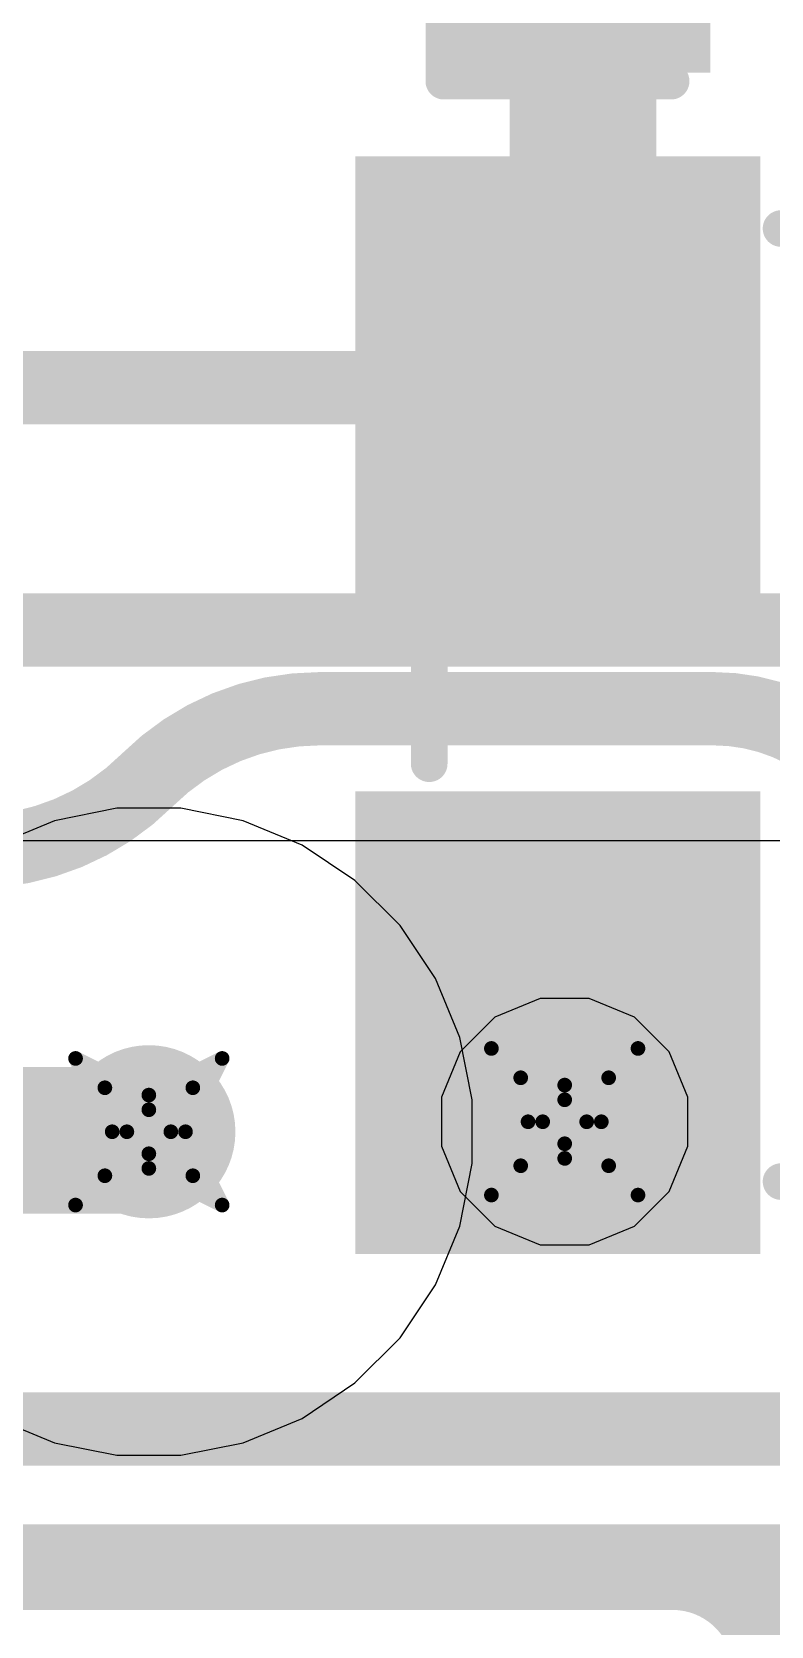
# Model space of a CAD drawing. Header units: inches. Extents: x -2 to 5376, y -4 to 5426.
# Drawn here: x 82.33 to 84.89, y 32.43 to 37.95 of the extents above; entities that cross this region are included whole.
import ezdxf

# ---------------------------------------------------------------- set-up
doc = ezdxf.new("R2010")
doc.units = ezdxf.units.IN
for name, color, linetype in [('Bottom Layer', 5, 'Continuous'), ('Drill Drawing', 1, 'Continuous'), ('Layer 1', 16, 'Continuous'), ('Layer 2', 76, 'Continuous'), ('Top Layer', 1, 'Continuous'), ('Top Overlay', 2, 'Continuous'), ('Top Paste', 8, 'Continuous'), ('Top Solder', 216, 'Continuous'), ('Via Holes', 16, 'Continuous')]:
    doc.layers.add(name, color=color, linetype=linetype)

# ---------------------------------------------------------------- blocks, each defined once
blk = doc.blocks.new('SMD3225_4P_132')
at = {"layer": 'Top Layer'}
for points in [[(-1.8, 1.45), (-0.4, 1.45), (-0.4, 0.25), (-1.8, 0.25)], [(0.4, 1.45), (1.8, 1.45), (1.8, 0.25), (0.4, 0.25)], [(-1.8, -0.25), (-0.4, -0.25), (-0.4, -1.45), (-1.8, -1.45)], [(0.4, -0.25), (1.8, -0.25), (1.8, -1.45), (0.4, -1.45)]]:
    blk.add_hatch(color=1, dxfattribs=at).paths.add_polyline_path(points)
at = {"layer": 'Top Paste'}
for points in [[(-1.8, 1.45), (-0.4, 1.45), (-0.4, 0.25), (-1.8, 0.25)], [(0.4, 1.45), (1.8, 1.45), (1.8, 0.25), (0.4, 0.25)], [(-1.8, -0.25), (-0.4, -0.25), (-0.4, -1.45), (-1.8, -1.45)], [(0.4, -0.25), (1.8, -0.25), (1.8, -1.45), (0.4, -1.45)]]:
    blk.add_hatch(color=8, dxfattribs=at).paths.add_polyline_path(points)
at = {"layer": 'Top Solder'}
for points in [[(-1.9016, 1.5516), (-0.2984, 1.5516), (-0.2984, 0.1484), (-1.9016, 0.1484)], [(0.2984, 1.5516), (1.9016, 1.5516), (1.9016, 0.1484), (0.2984, 0.1484)], [(-1.9016, -0.1484), (-0.2984, -0.1484), (-0.2984, -1.5516), (-1.9016, -1.5516)], [(0.2984, -0.1484), (1.9016, -0.1484), (1.9016, -1.5516), (0.2984, -1.5516)]]:
    blk.add_hatch(color=216, dxfattribs=at).paths.add_polyline_path(points)
at = {"layer": 'Top Overlay', "const_width": 0.127}
for points in [[(-0.2032, 1.2954), (0.1778, 1.2954)], [(-1.651, 0.0762), (-1.651, -0.1016)], [(1.651, 0.0762), (1.651, -0.1016)], [(-2.0828, -0.7112), (-2.0828, -0.9652)], [(-2.0828, -0.7112), (-1.9558, -0.8382)], [(-1.9558, -0.8382), (-2.0828, -0.9652)], [(-0.2032, -1.2954), (0.1778, -1.2954)]]:
    blk.add_lwpolyline(points, dxfattribs=at)
at = {"layer": 'Top Overlay', "const_width": 0.0635}
for points in [[(-0.2349, 1.2954, 1), (-0.1714, 1.2954, 1)], [(0.1461, 1.2954, 1), (0.2095, 1.2954, 1)], [(-1.6827, 0.0762, 1), (-1.6193, 0.0762, 1)], [(1.6193, 0.0762, 1), (1.6827, 0.0762, 1)], [(-1.6827, -0.1016, 1), (-1.6193, -0.1016, 1)], [(1.6193, -0.1016, 1), (1.6827, -0.1016, 1)], [(-2.1145, -0.7112, 1), (-2.0511, -0.7112, 1)], [(-2.1145, -0.7112, 1), (-2.0511, -0.7112, 1)], [(-1.9875, -0.8382, 1), (-1.9241, -0.8382, 1)], [(-1.9875, -0.8382, 1), (-1.9241, -0.8382, 1)], [(-2.1145, -0.9652, 1), (-2.0511, -0.9652, 1)], [(-2.1145, -0.9652, 1), (-2.0511, -0.9652, 1)], [(-0.2349, -1.2954, 1), (-0.1714, -1.2954, 1)], [(0.1461, -1.2954, 1), (0.2095, -1.2954, 1)]]:
    blk.add_lwpolyline(points, format="xyb", close=True, dxfattribs=at)
blk = doc.blocks.new('C___0603_338')
at = {"layer": 'Top Layer'}
for points in [[(-0.381, 0.4445), (-0.381, -0.4445), (-1.143, -0.4445), (-1.143, 0.4445)], [(1.143, 0.4445), (1.143, -0.4445), (0.381, -0.4445), (0.381, 0.4445)]]:
    blk.add_hatch(color=1, dxfattribs=at).paths.add_polyline_path(points)
at = {"layer": 'Top Paste'}
for points in [[(-0.381, 0.4445), (-0.381, -0.4445), (-1.143, -0.4445), (-1.143, 0.4445)], [(1.143, 0.4445), (1.143, -0.4445), (0.381, -0.4445), (0.381, 0.4445)]]:
    blk.add_hatch(color=8, dxfattribs=at).paths.add_polyline_path(points)
at = {"layer": 'Top Solder'}
for points in [[(-0.321, 0.5045), (-0.321, -0.5045), (-1.203, -0.5045), (-1.203, 0.5045)], [(1.203, 0.5045), (1.203, -0.5045), (0.321, -0.5045), (0.321, 0.5045)]]:
    blk.add_hatch(color=216, dxfattribs=at).paths.add_polyline_path(points)
at = {"layer": 'Top Overlay', "const_width": 0.127}
for points in [[(-1.2446, 0.5334), (-1.2446, -0.5334)], [(-0.4572, 0.5334), (-1.2446, 0.5334)], [(1.2446, 0.5334), (0.4572, 0.5334)], [(1.2446, 0.5334), (1.2446, -0.5334)], [(-0.4572, -0.5334), (-1.2446, -0.5334)], [(1.2446, -0.5334), (0.4572, -0.5334)]]:
    blk.add_lwpolyline(points, dxfattribs=at)
at = {"layer": 'Top Overlay', "const_width": 0.0635}
for points in [[(-1.2764, 0.5334, 1), (-1.2128, 0.5334, 1)], [(-1.2764, 0.5334, 1), (-1.2128, 0.5334, 1)], [(-0.4889, 0.5334, 1), (-0.4254, 0.5334, 1)], [(0.4254, 0.5334, 1), (0.4889, 0.5334, 1)], [(1.2128, 0.5334, 1), (1.2764, 0.5334, 1)], [(1.2128, 0.5334, 1), (1.2764, 0.5334, 1)], [(-1.2764, -0.5334, 1), (-1.2128, -0.5334, 1)], [(-1.2764, -0.5334, 1), (-1.2128, -0.5334, 1)], [(-0.4889, -0.5334, 1), (-0.4254, -0.5334, 1)], [(0.4254, -0.5334, 1), (0.4889, -0.5334, 1)], [(1.2128, -0.5334, 1), (1.2764, -0.5334, 1)], [(1.2128, -0.5334, 1), (1.2764, -0.5334, 1)]]:
    blk.add_lwpolyline(points, format="xyb", close=True, dxfattribs=at)

msp = doc.modelspace()

# ---------------------------------------------------------------- hatches: boundary and pattern name
at = {"layer": 'Bottom Layer'}
h = msp.add_hatch(color=5, dxfattribs=at)
edge = h.paths.add_edge_path()
edge.add_arc((84.1751, 34.1773), 0.3, 0, 360)
h = msp.add_hatch(color=5, dxfattribs=at)
edge = h.paths.add_edge_path()
edge.add_arc((82.7342, 34.1426), 0.3, 0, 360)
at = {"layer": 'Layer 1'}
h = msp.add_hatch(color=16, dxfattribs=at)
edge = h.paths.add_edge_path()
edge.add_arc((84.1751, 34.1773), 0.3, 0, 360)
h = msp.add_hatch(color=16, dxfattribs=at)
edge = h.paths.add_edge_path()
edge.add_arc((82.7342, 34.1426), 0.3, 0, 360)
at = {"layer": 'Layer 2'}
h = msp.add_hatch(color=76, dxfattribs=at)
edge = h.paths.add_edge_path()
edge.add_arc((84.1751, 34.1773), 0.3, 0, 360)
h = msp.add_hatch(color=76, dxfattribs=at)
edge = h.paths.add_edge_path()
edge.add_arc((82.7342, 34.1426), 0.3, 0, 360)
at = {"layer": 'Top Layer'}
h = msp.add_hatch(color=1, dxfattribs=at)
edge = h.paths.add_edge_path()
edge.add_arc((84.1751, 34.1773), 0.3, 0, 360)
h = msp.add_hatch(color=1, dxfattribs=at)
edge = h.paths.add_edge_path()
edge.add_arc((82.7342, 34.1426), 0.3, 0, 360)
at = {"layer": 'Via Holes'}
h = msp.add_hatch(color=7, dxfattribs=at)
edge = h.paths.add_edge_path()
edge.add_arc((84.1751, 34.1773), 0.15, 0, 360)
h = msp.add_hatch(color=7, dxfattribs=at)
edge = h.paths.add_edge_path()
edge.add_arc((82.7342, 34.1426), 0.15, 0, 360)

# ---------------------------------------------------------------- linework, layer by layer
at = {"layer": 'Bottom Layer'}
for points, const_width in [([(81.3064, 34.113), (82.7342, 34.113)], 0.508), ([(74.3319, 32.6554), (98.52, 32.6554)], 0.254)]:
    msp.add_lwpolyline(points, dxfattribs=dict(at, const_width=const_width))
at = {"layer": 'Bottom Layer', "const_width": 0.254}
msp.add_lwpolyline([(82.6072, 34.113, 1), (82.8612, 34.113, 1)], format="xyb", close=True, dxfattribs=at)
at = {"layer": 'Drill Drawing', "const_width": 0.0508}
for points in [[(82.4802, 34.3966), (82.7342, 34.2696)], [(82.4802, 34.3966), (82.6072, 34.1426)], [(82.7342, 34.2696), (82.9882, 34.3966)], [(82.8612, 34.1426), (82.9882, 34.3966)], [(83.9211, 34.4313), (84.1751, 34.3043)], [(83.9211, 34.4313), (84.0481, 34.1773)], [(84.1751, 34.3043), (84.4291, 34.4313)], [(84.3021, 34.1773), (84.4291, 34.4313)], [(82.5818, 34.295), (82.7342, 34.2188)], [(82.5818, 34.295), (82.658, 34.1426)], [(82.7342, 34.2188), (82.8866, 34.295)], [(82.8104, 34.1426), (82.8866, 34.295)], [(84.0227, 34.3297), (84.1751, 34.2535)], [(84.0227, 34.3297), (84.0989, 34.1773)], [(84.1751, 34.2535), (84.3275, 34.3297)], [(84.2513, 34.1773), (84.3275, 34.3297)], [(83.9211, 33.9233), (84.0481, 34.1773)], [(84.0227, 34.0249), (84.0989, 34.1773)], [(84.2513, 34.1773), (84.3275, 34.0249)], [(84.3021, 34.1773), (84.4291, 33.9233)], [(82.4802, 33.8886), (82.6072, 34.1426)], [(82.5818, 33.9902), (82.658, 34.1426)], [(82.8104, 34.1426), (82.8866, 33.9902)], [(82.8612, 34.1426), (82.9882, 33.8886)], [(82.5818, 33.9902), (82.7342, 34.0664)], [(82.7342, 34.0664), (82.8866, 33.9902)], [(84.0227, 34.0249), (84.1751, 34.1011)], [(84.1751, 34.1011), (84.3275, 34.0249)], [(82.4802, 33.8886), (82.7342, 34.0156)], [(82.7342, 34.0156), (82.9882, 33.8886)], [(83.9211, 33.9233), (84.1751, 34.0503)], [(84.1751, 34.0503), (84.4291, 33.9233)]]:
    msp.add_lwpolyline(points, dxfattribs=at)
at = {"layer": 'Drill Drawing', "const_width": 0.0254}
for points in [[(82.4675, 34.3966, 1), (82.4929, 34.3966, 1)], [(82.4675, 34.3966, 1), (82.4929, 34.3966, 1)], [(82.9755, 34.3966, 1), (83.0009, 34.3966, 1)], [(82.9755, 34.3966, 1), (83.0009, 34.3966, 1)], [(83.9084, 34.4313, 1), (83.9338, 34.4313, 1)], [(83.9084, 34.4313, 1), (83.9338, 34.4313, 1)], [(84.4164, 34.4313, 1), (84.4418, 34.4313, 1)], [(84.4164, 34.4313, 1), (84.4418, 34.4313, 1)], [(82.5691, 34.295, 1), (82.5945, 34.295, 1)], [(82.5691, 34.295, 1), (82.5945, 34.295, 1)], [(82.8739, 34.295, 1), (82.8993, 34.295, 1)], [(82.8739, 34.295, 1), (82.8993, 34.295, 1)], [(84.01, 34.3297, 1), (84.0354, 34.3297, 1)], [(84.01, 34.3297, 1), (84.0354, 34.3297, 1)], [(84.1624, 34.3043, 1), (84.1878, 34.3043, 1)], [(84.1624, 34.3043, 1), (84.1878, 34.3043, 1)], [(84.3148, 34.3297, 1), (84.3402, 34.3297, 1)], [(84.3148, 34.3297, 1), (84.3402, 34.3297, 1)], [(82.7215, 34.2696, 1), (82.7469, 34.2696, 1)], [(82.7215, 34.2696, 1), (82.7469, 34.2696, 1)], [(84.1624, 34.2535, 1), (84.1878, 34.2535, 1)], [(84.1624, 34.2535, 1), (84.1878, 34.2535, 1)], [(82.7215, 34.2188, 1), (82.7469, 34.2188, 1)], [(82.7215, 34.2188, 1), (82.7469, 34.2188, 1)], [(84.0354, 34.1773, 1), (84.0608, 34.1773, 1)], [(84.0354, 34.1773, 1), (84.0608, 34.1773, 1)], [(84.0862, 34.1773, 1), (84.1116, 34.1773, 1)], [(84.0862, 34.1773, 1), (84.1116, 34.1773, 1)], [(84.2386, 34.1773, 1), (84.264, 34.1773, 1)], [(84.2386, 34.1773, 1), (84.264, 34.1773, 1)], [(84.2894, 34.1773, 1), (84.3148, 34.1773, 1)], [(84.2894, 34.1773, 1), (84.3148, 34.1773, 1)], [(82.5945, 34.1426, 1), (82.6199, 34.1426, 1)], [(82.5945, 34.1426, 1), (82.6199, 34.1426, 1)], [(82.6453, 34.1426, 1), (82.6707, 34.1426, 1)], [(82.6453, 34.1426, 1), (82.6707, 34.1426, 1)], [(82.7977, 34.1426, 1), (82.8231, 34.1426, 1)], [(82.7977, 34.1426, 1), (82.8231, 34.1426, 1)], [(82.8485, 34.1426, 1), (82.8739, 34.1426, 1)], [(82.8485, 34.1426, 1), (82.8739, 34.1426, 1)], [(82.7215, 34.0664, 1), (82.7469, 34.0664, 1)], [(82.7215, 34.0664, 1), (82.7469, 34.0664, 1)], [(84.1624, 34.1011, 1), (84.1878, 34.1011, 1)], [(84.1624, 34.1011, 1), (84.1878, 34.1011, 1)], [(82.7215, 34.0156, 1), (82.7469, 34.0156, 1)], [(82.7215, 34.0156, 1), (82.7469, 34.0156, 1)], [(84.01, 34.0249, 1), (84.0354, 34.0249, 1)], [(84.01, 34.0249, 1), (84.0354, 34.0249, 1)], [(84.1624, 34.0503, 1), (84.1878, 34.0503, 1)], [(84.1624, 34.0503, 1), (84.1878, 34.0503, 1)], [(84.3148, 34.0249, 1), (84.3402, 34.0249, 1)], [(84.3148, 34.0249, 1), (84.3402, 34.0249, 1)], [(82.5691, 33.9902, 1), (82.5945, 33.9902, 1)], [(82.5691, 33.9902, 1), (82.5945, 33.9902, 1)], [(82.8739, 33.9902, 1), (82.8993, 33.9902, 1)], [(82.8739, 33.9902, 1), (82.8993, 33.9902, 1)], [(82.4675, 33.8886, 1), (82.4929, 33.8886, 1)], [(82.4675, 33.8886, 1), (82.4929, 33.8886, 1)], [(82.9755, 33.8886, 1), (83.0009, 33.8886, 1)], [(82.9755, 33.8886, 1), (83.0009, 33.8886, 1)], [(83.9084, 33.9233, 1), (83.9338, 33.9233, 1)], [(83.9084, 33.9233, 1), (83.9338, 33.9233, 1)], [(84.4164, 33.9233, 1), (84.4418, 33.9233, 1)], [(84.4164, 33.9233, 1), (84.4418, 33.9233, 1)]]:
    msp.add_lwpolyline(points, format="xyb", close=True, dxfattribs=at)
at = {"layer": 'Layer 1'}
for p, q in [((82.6238, 35.2633), (82.4073, 35.2202)), ((82.6238, 35.2633), (82.4073, 35.2202)), ((82.7342, 35.2633), (82.6238, 35.2633)), ((82.8445, 35.2633), (82.6238, 35.2633)), ((82.8445, 35.2633), (82.7342, 35.2633)), ((83.061, 35.2202), (82.8445, 35.2633)), ((83.061, 35.2202), (82.8445, 35.2633)), ((82.4073, 35.2202), (82.2033, 35.1357)), ((82.4073, 35.2202), (82.2033, 35.1357)), ((83.265, 35.1357), (83.061, 35.2202)), ((83.265, 35.1357), (83.061, 35.2202)), ((83.4485, 35.0131), (83.265, 35.1357)), ((83.4485, 35.0131), (83.265, 35.1357)), ((83.6046, 34.857), (83.4485, 35.0131)), ((83.6046, 34.857), (83.4485, 35.0131)), ((83.7272, 34.6735), (83.6046, 34.857)), ((83.7272, 34.6735), (83.6046, 34.857)), ((83.8117, 34.4695), (83.7272, 34.6735)), ((83.8117, 34.4695), (83.7272, 34.6735)), ((83.8548, 34.253), (83.8117, 34.4695)), ((83.8548, 34.253), (83.8117, 34.4695)), ((83.8548, 34.1426), (83.8548, 34.253)), ((83.8548, 34.0323), (83.8548, 34.253)), ((83.8548, 34.0323), (83.8548, 34.1426)), ((83.8117, 33.8158), (83.8548, 34.0323)), ((83.8117, 33.8158), (83.8548, 34.0323)), ((83.7272, 33.6118), (83.8117, 33.8158)), ((83.7272, 33.6118), (83.8117, 33.8158)), ((83.6046, 33.4283), (83.7272, 33.6118)), ((83.6046, 33.4283), (83.7272, 33.6118)), ((83.4485, 33.2722), (83.6046, 33.4283)), ((83.4485, 33.2722), (83.6046, 33.4283)), ((83.265, 33.1496), (83.4485, 33.2722)), ((83.265, 33.1496), (83.4485, 33.2722)), ((82.2033, 33.1496), (82.4073, 33.0651)), ((82.2033, 33.1496), (82.4073, 33.0651)), ((83.061, 33.0651), (83.265, 33.1496)), ((83.061, 33.0651), (83.265, 33.1496)), ((82.4073, 33.0651), (82.6238, 33.022)), ((82.4073, 33.0651), (82.6238, 33.022)), ((82.8445, 33.022), (83.061, 33.0651)), ((82.8445, 33.022), (83.061, 33.0651)), ((82.6238, 33.022), (82.7342, 33.022)), ((82.6238, 33.022), (82.8445, 33.022)), ((82.7342, 33.022), (82.8445, 33.022))]:
    msp.add_line(p, q, dxfattribs=at)
at = {"layer": 'Layer 2'}
for p, q in [((79.7728, 35.1522), (108.8414, 35.1522)), ((84.0902, 34.6043), (83.9332, 34.5393)), ((84.26, 34.6043), (84.0902, 34.6043)), ((84.417, 34.5393), (84.26, 34.6043)), ((83.9332, 34.5393), (83.8131, 34.4192)), ((84.5371, 34.4192), (84.417, 34.5393)), ((83.8131, 34.4192), (83.7481, 34.2623)), ((84.6021, 34.2623), (84.5371, 34.4192)), ((83.7481, 34.2623), (83.7481, 34.0924)), ((84.6021, 34.0924), (84.6021, 34.2623)), ((83.7481, 34.0924), (83.8131, 33.9355)), ((84.5371, 33.9355), (84.6021, 34.0924)), ((83.8131, 33.9355), (83.9332, 33.8153)), ((84.417, 33.8153), (84.5371, 33.9355)), ((83.9332, 33.8153), (84.0902, 33.7503)), ((84.26, 33.7503), (84.417, 33.8153)), ((84.0902, 33.7503), (84.26, 33.7503))]:
    msp.add_line(p, q, dxfattribs=at)
at = {"layer": 'Layer 2', "const_width": 0.254}
msp.add_lwpolyline([(80.261, 35.8809), (88.0102, 35.8809)], dxfattribs=at)
at = {"layer": 'Top Layer'}
for points, const_width in [([(84.239, 36.809), (84.239, 38.443)], 0.508), ([(81.8999, 36.721), (84.151, 36.721)], 0.254), ([(83.3261, 35.6083), (84.6913, 35.6083)], 0.254), ([(84.151, 34.2014), (84.151, 34.521)], 0.508), ([(84.151, 34.2014), (84.1751, 34.1773)], 0.508), ([(81.5585, 34.113), (82.7342, 34.113)], 0.254), ([(81.5585, 33.113), (85.7459, 33.113)], 0.254), ([(81.5585, 32.6129), (84.549, 32.6129)], 0.254)]:
    msp.add_lwpolyline(points, dxfattribs=dict(at, const_width=const_width))
for points, const_width in [([(84.112, 36.809, 1), (84.366, 36.809, 1)], 0.254), ([(84.1755, 36.809, 1), (84.3025, 36.809, 1)], 0.127), ([(84.0875, 36.721, 1), (84.2145, 36.721, 1)], 0.127), ([(84.0875, 36.721, 1), (84.2145, 36.721, 1)], 0.127), ([(83.2626, 35.6083, 1), (83.3896, 35.6083, 1)], 0.127), ([(83.2626, 35.6083, 1), (83.3896, 35.6083, 1)], 0.127), ([(84.6278, 35.6083, 1), (84.7548, 35.6083, 1)], 0.127), ([(84.6278, 35.6083, 1), (84.7548, 35.6083, 1)], 0.127), ([(82.6648, 35.3607, 1), (82.7918, 35.3607, 1)], 0.127), ([(82.6648, 35.3607, 1), (82.7918, 35.3607, 1)], 0.127), ([(82.6654, 35.3613, 1), (82.7924, 35.3613, 1)], 0.127), ([(82.6654, 35.3613, 1), (82.7924, 35.3613, 1)], 0.127), ([(84.024, 34.521, 1), (84.278, 34.521, 1)], 0.254), ([(84.024, 34.2014, 1), (84.278, 34.2014, 1)], 0.254), ([(84.024, 34.2014, 1), (84.278, 34.2014, 1)], 0.254), ([(84.0481, 34.1773, 1), (84.3021, 34.1773, 1)], 0.254), ([(82.6707, 34.113, 1), (82.7977, 34.113, 1)], 0.127), ([(84.4855, 32.6129, 1), (84.6125, 32.6129, 1)], 0.127), ([(84.4855, 32.6129, 1), (84.6125, 32.6129, 1)], 0.127)]:
    msp.add_lwpolyline(points, format="xyb", close=True, dxfattribs=dict(at, const_width=const_width))
at = {"layer": 'Top Layer', "const_width": 0.254}
for points in [[(84.239, 36.809, -0.414214), (84.151, 36.721)], [(82.7289, 35.3613, -0.198641), (83.3261, 35.6083)], [(84.6913, 35.6083, -0.198912), (85.1583, 35.4148)], [(82.7283, 35.3607, -0.198912), (82.1305, 35.113)], [(82.7283, 35.3607, -0.000261), (82.7289, 35.3613)], [(84.549, 32.6129, -0.414214), (84.8855, 32.2764)]]:
    msp.add_lwpolyline(points, format="xyb", dxfattribs=at)

# ---------------------------------------------------------------- block references
for name, p, rotation in [('C___0603_338', (85.001, 38.316), 180), ('SMD3225_4P_132', (85.001, 35.621), 90)]:
    msp.add_blockref(name, p, dxfattribs=dict(rotation=rotation))

doc.saveas('drawing.dxf')
